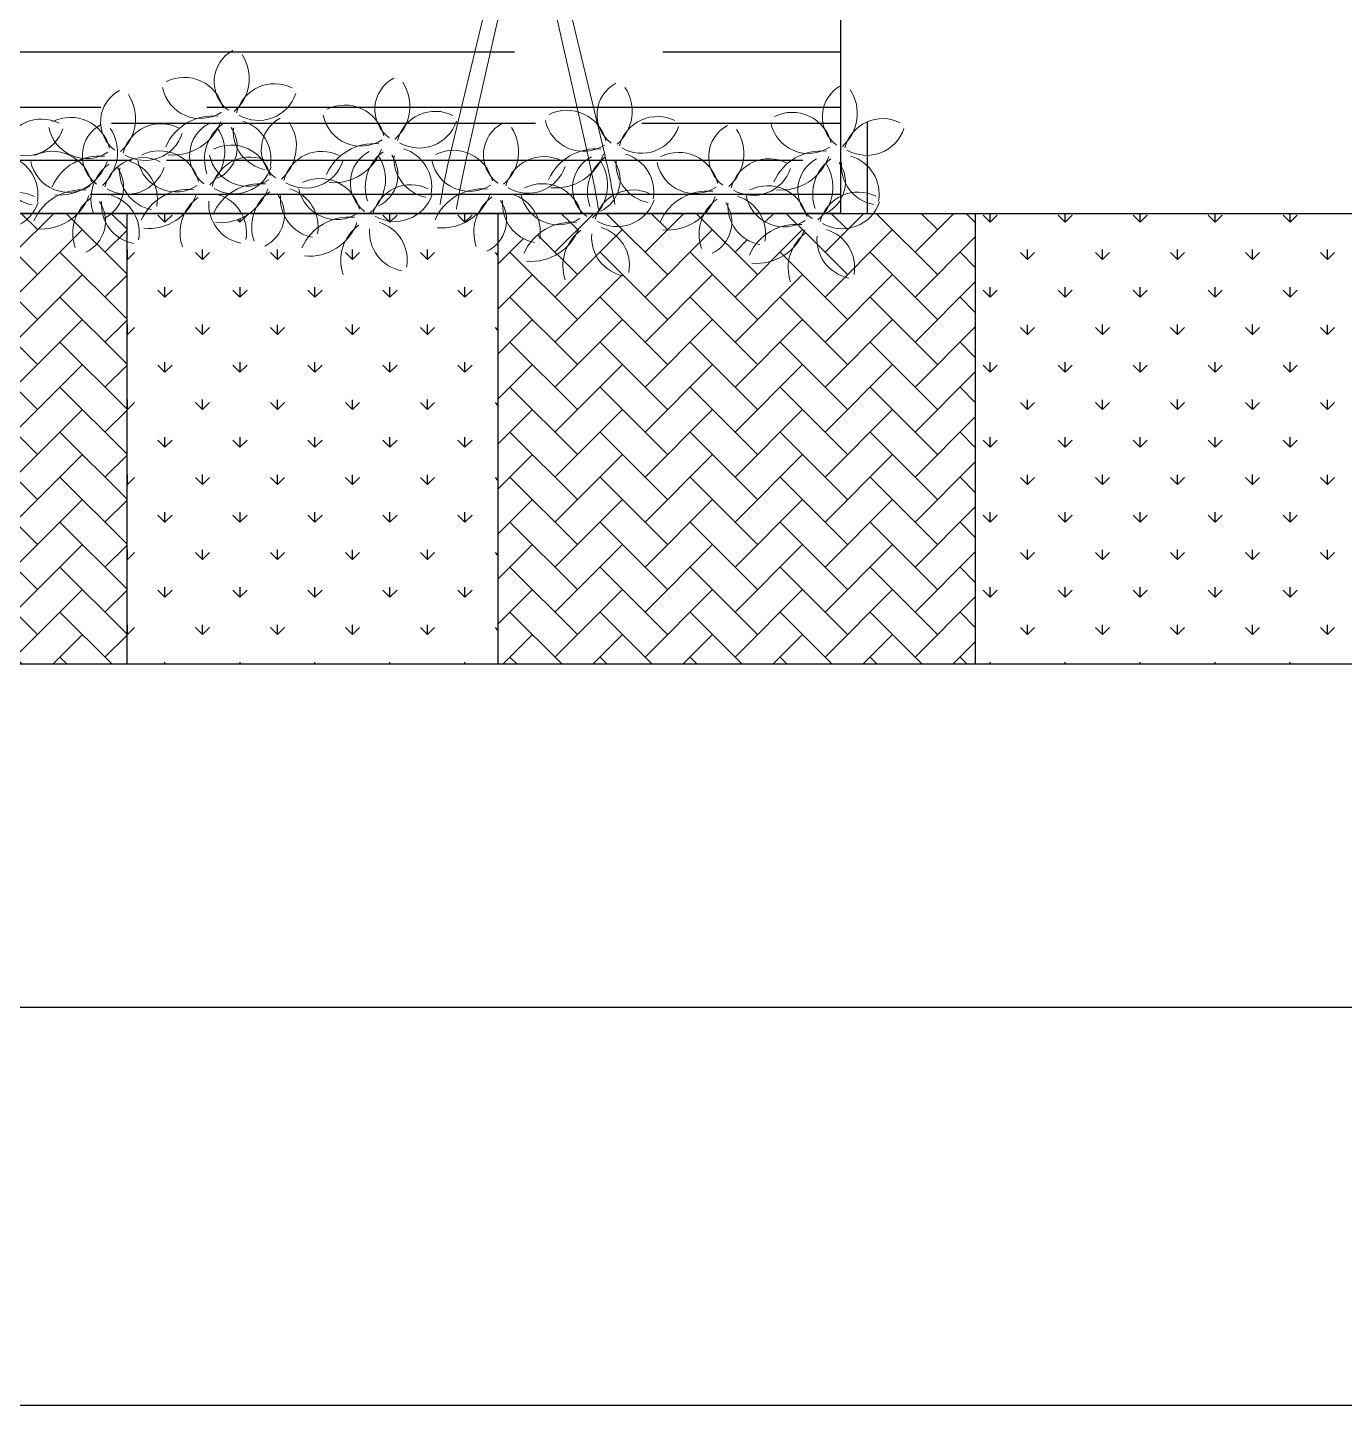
# Model space of a CAD drawing. Extents: x -165 to 197, y 154 to 653.
# Drawn here: x 23.25 to 25.733, y 449.394 to 451.992 of the extents above; entities that cross this region are included whole.
import ezdxf

# ---------------------------------------------------------------- set-up
doc = ezdxf.new("R2010")
doc.units = 0
doc.header["$MEASUREMENT"] = 0
doc.linetypes.add('0', pattern=[0])
doc.layers.get('0').update_dxf_attribs({"linetype": 'CONTINUOUS'})
for name, color, linetype, lineweight in [('AIT-PAREDE', 4, 'CONTINUOUS', 30), ('construir', 1, 'CONTINUOUS', 25), ('FININHA', 251, 'CONTINUOUS', 25), ('LAYOUT FIXO', 251, 'CONTINUOUS', 25), ('VEGETAÇÃO', 82, 'CONTINUOUS', 0)]:
    doc.layers.add(name, color=color, linetype=linetype, lineweight=lineweight)
for name, color, linetype in [('AIT-VEGETAÇÃO 25', 92, 'CONTINUOUS'), ('MARGEM', 4, 'CONTINUOUS'), ('REVESTIMENTO', 9, 'CONTINUOUS')]:
    doc.layers.add(name, color=color, linetype=linetype)
pattern_1 = [(45, (98.745036, -3.75195), (0, 0.084852814), [0.18, -0.06]), (135, (98.78746, -3.70952), (0, 0.084852814), [0.18, -0.06])]
pattern_2 = [(90, (98.745036, -3.75195), (-0.070710678, 0.070710678), [0.01875, -0.122671356]), (45, (98.74504, -3.75195), (-0.070710678, 0.070710678), [0.01875, -0.08125]), (135, (98.74504, -3.75195), (-0.070710678, -0.070710678), [0.01875, -0.08125])]

# ---------------------------------------------------------------- blocks, each defined once
blk = doc.blocks.new('net')
at = {"layer": 'VEGETAÇÃO'}
for centre, radius, start, end in [((0.9788, 0.0896), 0.074, 63.5516, 165.3011), ((0.9788, 0.0896), 0.074, 63.5516, 165.3011), ((0.9485, 0.1683), 0.074, 239.7915, 341.541), ((0.9485, 0.1683), 0.074, 239.7915, 341.541), ((1.1226, 0.0943), 0.0669, 117.9475, 233.2379), ((1.1226, 0.0943), 0.0669, 117.9475, 233.2379), ((1.0396, 0.1006), 0.0822, 311.0012, 33.3079), ((1.0396, 0.1006), 0.0822, 311.0012, 33.3079), ((0.9753, 0.0747), 0.0745, 175.4765, 259.0255), ((0.9753, 0.0747), 0.0745, 175.4765, 259.0255), ((0.8975, 0.0214), 0.0745, 349.8061, 73.3551), ((0.8975, 0.0214), 0.0745, 349.8061, 73.3551), ((1.0298, 0.0982), 0.0729, 191.5587, 303.1535), ((1.0298, 0.0982), 0.0729, 191.5587, 303.1535), ((0.999, 0.0269), 0.0758, 13.7664, 116.361), ((0.999, 0.0269), 0.0758, 13.7664, 116.361), ((1.1697, 0.0169), 0.074, 63.5516, 165.3011), ((1.1395, 0.0957), 0.074, 239.7915, 341.541), ((1.0536, -0.0674), 0.0974, 84.221, 156.3168), ((1.0536, -0.0674), 0.0974, 84.221, 156.3168), ((0.9326, -0.0489), 0.074, 63.5516, 165.3011), ((0.9326, -0.0489), 0.074, 63.5516, 165.3011), ((0.9023, 0.0299), 0.074, 239.7915, 341.541), ((0.9023, 0.0299), 0.074, 239.7915, 341.541), ((0.9778, 0.0522), 0.096, 264.8657, 340.2159), ((0.9778, 0.0522), 0.096, 264.8657, 340.2159), ((1.1193, -0.0516), 0.0817, 125.679, 199.2328), ((1.1193, -0.0516), 0.0817, 125.679, 199.2328), ((1.0342, -0.0289), 0.0651, 295.6565, 34.6238), ((1.0342, -0.0289), 0.0651, 295.6565, 34.6238), ((1.1662, 0.002), 0.0745, 175.4765, 259.0255), ((1.1662, 0.002), 0.0745, 175.4765, 259.0255), ((1.0884, -0.0513), 0.0745, 349.8061, 73.3551)]:
    blk.add_arc(centre, radius, start, end, dxfattribs=at)
blk = doc.blocks.new('PALMEIRA')
at = {"layer": 'VEGETAÇÃO', "linetype": '0'}
for points in [[(0.3726, 2.1844), (0.3726, 2.1844)], [(0.094, 2.1667), (0.094, 2.1667)], [(0.2832, 2.1826), (0.2832, 2.1826)], [(0.0397, 2.1453), (0.0397, 2.1453)], [(0.2098, 2.1301), (0.2098, 2.1301)], [(0.3111, 2.1349), (0.3111, 2.1349)], [(0.3675, 2.1309), (0.3675, 2.1309)], [(0.4947, 2.1349), (0.4947, 2.1349)], [(-0.0061, 2.103), (-0.0061, 2.103)], [(-0.0006, 2.103), (-0.0006, 2.103)], [(0.0594, 2.1094), (0.0594, 2.1094)], [(0.0885, 2.119), (0.0885, 2.119)], [(0.1359, 2.1019), (0.1359, 2.1019)], [(0.2247, 2.1132), (0.2247, 2.1132)], [(0.3615, 2.1014), (0.3615, 2.1014)], [(0.4112, 2.0951), (0.4112, 2.0951)], [(0.4335, 2.119), (0.4335, 2.119)], [(0.4502, 2.0951), (0.4502, 2.0951), (0.4836, 2.0394), (0.5114, 1.9838)], [(0.5003, 2.103), (0.5003, 2.103)], [(0.6155, 2.1187), (0.6155, 2.1187)], [(-0.0173, 2.0633), (-0.0173, 2.0633)], [(0.0106, 2.0633), (0.0106, 2.0633)], [(0.0161, 2.0633), (0.0161, 2.0633)], [(0.0384, 2.0871), (0.0384, 2.0871)], [(0.1295, 2.0878), (0.1295, 2.0878)], [(0.2516, 2.0898), (0.2516, 2.0898)], [(0.3734, 2.0811), (0.3734, 2.0811)], [(0.4224, 2.0871), (0.4224, 2.0871), (0.4724, 2.0315), (0.4891, 1.9917)], [(0.5982, 2.0852), (0.5982, 2.0852)], [(0.7229, 2.0633), (0.7229, 2.0633)], [(0.1423, 2.0596), (0.1423, 2.0596)], [(0.1552, 2.0553), (0.1552, 2.0553)], [(0.6895, 2.0394), (0.6895, 2.0394)], [(-0.048, 2.0195), (-0.048, 2.0195)], [(-0.0101, 2.0183), (-0.0101, 2.0183)], [(0.1186, 2.0055), (0.1186, 2.0055)], [(0.2384, 2.021), (0.2384, 2.021)], [(0.2384, 2.021), (0.2384, 2.021)], [(0.2387, 2.0235), (0.2387, 2.0235)], [(0.2387, 2.0156), (0.2387, 2.0156)], [(0.2443, 2.0156), (0.2443, 2.0156)], [(0.2443, 2.0156), (0.2443, 2.0156)], [(0.2443, 2.0076), (0.2443, 2.0076)], [(0.2498, 2.0235), (0.2498, 2.0235)], [(0.2498, 2.0156), (0.2498, 2.0156)], [(0.2498, 2.0156), (0.2498, 2.0156)], [(0.2498, 2.0156), (0.2498, 2.0156)], [(0.2554, 2.0076), (0.2554, 2.0076)], [(0.261, 2.0156), (0.261, 2.0156)], [(0.261, 2.0076), (0.261, 2.0076)], [(0.2665, 2.0156), (0.2665, 2.0156)], [(0.2665, 2.0076), (0.2665, 2.0076)], [(0.2721, 2.0076), (0.2721, 2.0076)], [(0.452, 2.0095), (0.452, 2.0095)], [(-0.2348, 1.9978), (-0.2348, 1.9978)], [(0.1368, 1.9896), (0.1368, 1.9896)], [(0.4317, 1.9817), (0.4317, 1.9817)], [(-0.2079, 1.9676), (-0.2079, 1.9676)], [(-0.0618, 1.9679), (-0.0618, 1.9679)], [(-0.0239, 1.948), (-0.0239, 1.948)], [(-0.0228, 1.9679), (-0.0228, 1.9679)], [(0.0106, 1.9519), (0.0106, 1.9519)], [(0.2611, 1.941), (0.2611, 1.941)], [(0.2846, 1.9433), (0.2846, 1.9433)], [(-0.0605, 1.9314), (-0.0605, 1.9314)], [(-0.0228, 1.9281), (-0.0228, 1.9281)], [(0.0384, 1.9281), (0.0384, 1.9281)], [(0.1803, 1.9382), (0.1803, 1.9382)], [(0.2055, 1.9342), (0.2055, 1.9342)], [(-0.0507, 1.8963), (-0.0507, 1.8963)], [(0.4025, 1.8882), (0.4025, 1.8882)], [(0.4194, 1.9054), (0.4194, 1.9054)], [(0.5226, 1.9042), (0.5226, 1.9042), (0.5782, 1.7134)], [(0.5392, 1.8963), (0.5392, 1.8963), (0.5782, 1.7134)], [(0.5782, 1.8804), (0.5782, 1.8804)], [(0.6116, 1.9042), (0.6116, 1.9042)], [(0.7809, 1.8864), (0.7809, 1.8864)], [(0.8112, 1.8884), (0.8112, 1.8884)], [(-0.0117, 1.8645), (-0.0117, 1.8645)], [(0.133, 1.8565), (0.133, 1.8565)], [(0.2788, 1.8597), (0.2788, 1.8597)], [(0.3191, 1.8597), (0.3191, 1.8597)], [(-0.0339, 1.8327), (-0.0339, 1.8327)], [(0.1775, 1.8486), (0.1775, 1.8486)], [(-0.0075, 1.8035), (-0.0075, 1.8035)], [(-0.0281, 1.7826), (-0.0281, 1.7826)], [(-0.0061, 1.7372), (-0.0061, 1.7372)], [(0.0106, 1.7452), (0.0106, 1.7452)], [(0.4947, 1.7372), (0.4947, 1.7372)], [(0.5226, 1.7531), (0.5226, 1.7531)], [(0.692, 1.7338), (0.692, 1.7338)], [(-0.1172, 1.7054), (-0.1172, 1.7054)], [(-0.0782, 1.6983), (-0.0782, 1.6983)], [(0.0884, 1.7065), (0.0884, 1.7065), (0.0196, 1.4114), (-0.0033, 1.1819)], [(0.0187, 1.71), (0.0187, 1.71)], [(0.0255, 1.7163), (0.0255, 1.7163)], [(0.6646, 1.7245), (0.6646, 1.7245)], [(0.0273, 1.2037), (0.0273, 1.2037), (0.0426, 1.4114), (0.0961, 1.6956)], [(0.044, 1.6895), (0.044, 1.6895)], [(0.0495, 1.6895), (0.0495, 1.6895)], [(0.7284, 1.6895), (0.7284, 1.6895)], [(0.7284, 1.6816), (0.7284, 1.6816)], [(0.1034, 1.6092), (0.1034, 1.6092)], [(0.1579, 1.6146), (0.1579, 1.6146)], [(0.3009, 1.6177), (0.3009, 1.6177)], [(0.3481, 1.6136), (0.3481, 1.6136)], [(0.5374, 1.5931), (0.5374, 1.5931)], [(0.5595, 1.5999), (0.5595, 1.5999)], [(0.6728, 1.5464), (0.6728, 1.5464)], [(0.6728, 1.5464), (0.6728, 1.5464)], [(0.0053, 0.8526), (0.0053, 0.8526)], [(-0.0303, 0.8371), (-0.0303, 0.8371)], [(-0.0339, 0.701), (-0.0339, 0.701), (-0.011, 0.1436)], [(0.0349, 0.1436), (0.0349, 0.1436), (0.0043, 0.7119)]]:
    blk.add_lwpolyline(points, dxfattribs=at)
for centre, radius, start, end in [((0.33, 2.0838), 0.1092, 67.033, 115.325), ((0.3302, 2.0839), 0.1091, 18.7568, 67.1147), ((0.1155, 2.0324), 0.136, 99.0878, 123.8741), ((0.1154, 2.0328), 0.1356, 45.8873, 99.0708), ((0.3299, 2.0838), 0.1092, 115.2857, 164.393), ((0.1152, 2.033), 0.1353, 123.9213, 148.8185), ((0.1153, 2.0328), 0.1356, 352.7044, 45.8599), ((0.3331, 2.0442), 0.0933, 103.6437, 150.7512), ((0.3331, 2.0445), 0.093, 68.3008, 103.6924), ((0.5075, 1.8019), 0.3332, 92.1966, 115.993), ((0.333, 2.0441), 0.0934, 33.087, 68.328), ((0.5085, 1.7773), 0.3578, 72.5883, 92.2052), ((0.0219, 1.7412), 0.363, 94.4231, 135.0068), ((0.0218, 1.7413), 0.3629, 72.7436, 94.4198), ((0.0931, 2.0565), 0.0627, 122.4839, 150.7463), ((0.0929, 2.0566), 0.0626, 94.0827, 122.3893), ((0.0929, 2.0567), 0.0624, 46.3862, 94.0212), ((0.0929, 2.0567), 0.0624, 358.7341, 46.3771), ((0.33, 2.0837), 0.1093, 164.3676, 213.4149), ((0.515, 1.7863), 0.3505, 115.9749, 139.146), ((0.4889, 1.7914), 0.3119, 87.9098, 111.7322), ((0.4878, 1.7574), 0.3459, 71.3929, 87.9368), ((0.5106, 1.7841), 0.3507, 52.7599, 72.5966), ((0.0646, 1.6428), 0.4239, 97.3269, 129.9977), ((0.0912, 1.9545), 0.1536, 134.9081, 154.9565), ((0.1625, 1.9477), 0.1865, 141.7095, 157.7561), ((0.0647, 1.6427), 0.4241, 79.4539, 97.3344), ((0.0221, 1.7419), 0.3622, 51.0423, 72.7618), ((0.3329, 2.0442), 0.0931, 150.7337, 197.9311), ((0.4991, 1.7659), 0.3393, 111.742, 134.5749), ((0.4824, 1.7402), 0.3639, 55.3123, 71.4444), ((0.5876, 1.8852), 0.2237, 0.8265, 52.7747), ((0.065, 1.6439), 0.4228, 61.528, 79.4598), ((0.5673, 1.8627), 0.2149, 6.3433, 55.3565), ((0.0908, 1.9548), 0.1531, 155.0043, 175.1135), ((0.1628, 1.9478), 0.1867, 157.8153, 173.8379), ((0.2054, 1.6942), 0.3231, 105.5916, 127.0982), ((0.2052, 1.6949), 0.3224, 84.0395, 105.5911), ((0.2709, 1.6649), 0.3513, 93.4338, 112.4446), ((0.5249, 1.6844), 0.428, 130.9618, 143.6257), ((0.8621, 1.6713), 0.7073, 150.8679, 158.1726), ((-0.2697, 1.6664), 0.6196, 26.5413, 34.9082), ((-1.0206, 1.6209), 1.3211, 14.0202, 17.6274), ((0.2882, 1.6178), 0.3912, 68.4882, 94.8106), ((0.3457, 1.6748), 0.3512, 72.3764, 103.9577), ((0.0818, 1.5658), 0.4789, 45.1673, 67.3094), ((-0.0842, 1.4875), 0.6304, 39.4603, 55.5879), ((0.3458, 1.6747), 0.3512, 40.8142, 72.3967), ((0.022, 1.7411), 0.3631, 135.0203, 175.5905), ((0.2707, 1.666), 0.3502, 112.4798, 131.5475), ((0.2885, 1.6182), 0.3907, 42.1431, 68.4973), ((0.0646, 1.6429), 0.4238, 130.0054, 162.688), ((0.2053, 1.6947), 0.3227, 127.12, 178.0872), ((0.0914, 1.9549), 0.1537, 175.1666, 188.7922), ((0.1624, 1.9479), 0.1863, 173.8435, 179.9674), ((0.1631, 1.9481), 0.187, 180.0372, 186.1419), ((-1.0119, 1.6221), 1.3124, 10.4305, 14.0631), ((-0.2742, 1.6639), 0.6248, 18.2593, 26.5595), ((0.2708, 1.6657), 0.3505, 131.5361, 174.6657), ((0.0929, 1.9555), 0.1553, 188.937, 202.4261), ((0.5271, 1.6832), 0.4305, 143.6708, 156.26), ((0.8552, 1.6742), 0.6998, 158.1901, 165.5736), ((-0.084, 1.4875), 0.6303, 23.3404, 39.468), ((0.0824, 1.5661), 0.4783, 23.0204, 45.1899), ((0.2881, 1.6177), 0.3913, 15.8245, 42.1557), ((0.3458, 1.6746), 0.3512, 9.7028, 40.8222), ((0.5221, 1.8842), 0.2892, 315.5306, 0.8374), ((0.5016, 1.8553), 0.2809, 323.8321, 6.3556), ((0.251, 1.8519), 0.263, 177.2565, 190.5916), ((0.5252, 1.6842), 0.4283, 156.2816, 190.082), ((-1.0317, 1.6177), 1.3326, 359.9974, 10.4601), ((-0.2716, 1.6652), 0.6218, 355.2366, 18.2209), ((0.1179, 1.825), 0.1521, 177.1223, 196.2018), ((0.8574, 1.6737), 0.702, 165.5773, 184.8287), ((0.2527, 1.8521), 0.2647, 190.5756, 203.8307), ((0.1179, 1.8253), 0.1521, 196.2904, 215.3699), ((0.1187, 1.8261), 0.1532, 215.4482, 229.2894), ((0.26, 1.8564), 0.2731, 204.0232, 210.8483), ((-0.0842, 1.4873), 0.6305, 9.6574, 23.3495), ((0.0824, 1.5658), 0.4784, 4.0864, 23.0489), ((0.3457, 1.6746), 0.3513, 338.5921, 9.7069), ((0.2052, 1.6946), 0.3226, 178.0841, 229.0673), ((0.271, 1.6658), 0.3507, 174.6808, 217.7898), ((0.1182, 1.8263), 0.1531, 229.467, 243.3285), ((0.2528, 1.8528), 0.2651, 210.9734, 218.008), ((0.2887, 1.6179), 0.3907, 349.4549, 15.8274), ((0.5254, 1.6844), 0.4286, 190.1013, 223.8845), ((0.8574, 1.6738), 0.7021, 184.8332, 204.0809), ((-1.0309, 1.6176), 1.3318, 349.5366, 0.0039), ((-0.2716, 1.6653), 0.6219, 332.2498, 355.2316), ((-0.0848, 1.4872), 0.6312, 355.9814, 9.657), ((0.0824, 1.5656), 0.4783, 345.1532, 4.1186), ((-38.6881, 3.4513), 38.7806, 356.15785, 356.67756), ((-10.6842, 1.8433), 10.7014, 354.60483, 356.45643), ((1.4981, 0.7721), 1.4949, 176.9129, 182.3096), ((1.3779, 0.7316), 1.4121, 175.7133, 181.2417), ((2.7744, 0.2842), 2.7889, 182.8914, 185.8494), ((3.2158, 0.3382), 3.1869, 183.5025, 186.0926)]:
    blk.add_arc(centre, radius, start, end, dxfattribs=at)

msp = doc.modelspace()

# ---------------------------------------------------------------- hatches: boundary and pattern name
at = {"layer": 'AIT-VEGETAÇÃO 25'}
h = msp.add_hatch(dxfattribs=at)
h.set_pattern_fill('GRASS', color=256, scale=0.1, style=0)
h.set_pattern_definition(pattern_2)
h.paths.add_polyline_path([(24.1368, 451.6413), (23.872, 451.6413, -0.163291), (23.827, 451.6299, 0.148776), (23.7803, 451.5978, -0.229308), (23.7321, 451.6413), (23.6683, 451.6413, -0.190378), (23.5997, 451.6244, -0.060673), (23.5935, 451.6413), (23.4368, 451.6413), (23.4368, 450.7913), (24.1368, 450.7913)])
h.paths.add_polyline_path([(23.8655, 451.6117, -0.073606), (23.8489, 451.5891, -0.086694)], flags=16)
h = msp.add_hatch(dxfattribs=at)
h.set_pattern_fill('GRASS', color=256, scale=0.1, style=0)
h.set_pattern_definition(pattern_2)
h.paths.add_polyline_path([(25.0368, 451.6413), (25.0368, 450.7913), (26.3368, 450.7913), (26.3368, 451.6413)])
h.paths.add_polyline_path([(27.5368, 451.6413), (27.5368, 450.7913), (29.3067, 450.7913), (28.4567, 451.6413), (28.2812, 451.6413)])
at = {"layer": 'FININHA'}
h = msp.add_hatch(dxfattribs=at)
h.set_pattern_fill('AR-RROOF', color=256, scale=0.2, style=0)
h.set_pattern_definition([(0, (18.54746, 451.64126), (0.44, 0.2), [3, -0.4, 1, -0.2]), (0, (18.81346, 451.74126), (-0.2, 0.266), [0.6, -0.066, 1.2, -0.15]), (0, (18.64746, 451.81126), (1.04, 0.134), [1.6, -0.28, 0.8, -0.2])])
h.paths.add_polyline_path([(24.7828, 457.3613), (18.5475, 457.3613), (18.5475, 451.6413), (24.7828, 451.6413)])
at = {"layer": 'REVESTIMENTO'}
h = msp.add_hatch(dxfattribs=at)
h.set_pattern_fill('AR-HBONE', color=256, scale=0.015, style=0)
h.set_pattern_definition(pattern_1)
h.paths.add_polyline_path([(22.5368, 451.6413), (21.6368, 451.6413), (21.6368, 450.7913), (22.5368, 450.7913)])
h.paths.add_polyline_path([(22.2907, 451.5797, 0.337918), (22.2602, 451.6647, 0.421674), (22.3548, 451.6206, 0.344654), (22.2587, 451.5486, 0.330378), (22.3619, 451.598, 0.237917)], flags=17)
h.paths.add_polyline_path([(22.5368, 451.6413), (22.5368, 450.7913), (23.4368, 450.7913), (23.4368, 451.6413)])
h.paths.add_polyline_path([(22.634, 451.6666, 0.421674), (22.7286, 451.6225, 0.344654), (22.6326, 451.5504, 0.330378), (22.7358, 451.5998, 0.237917), (22.6645, 451.5815, 0.337918)], flags=17)
h = msp.add_hatch(dxfattribs=at)
h.set_pattern_fill('AR-HBONE', color=256, scale=0.015, style=0)
h.set_pattern_definition(pattern_1)
h.paths.add_polyline_path([(25.0368, 451.6413), (24.7513, 451.6413, -0.012214), (24.7488, 451.6381, -0.011741), (24.7503, 451.6413), (24.6303, 451.6413, -0.051931), (24.637, 451.6273, 0.123582), (24.6706, 451.6161, -0.081689), (24.7019, 451.6206, -0.109813), (24.6706, 451.6161, 0.148776), (24.6239, 451.584, -0.280731), (24.5716, 451.6413), (24.5274, 451.6413, -0.010829), (24.5245, 451.6382, -0.010422), (24.5261, 451.6413), (24.2078, 451.6413, -0.036581), (24.2122, 451.6313, 0.123582), (24.2459, 451.6201, -0.081689), (24.2772, 451.6246, -0.109813), (24.2459, 451.6201, 0.148776), (24.1991, 451.588, -0.211858), (24.1529, 451.6269, -0.174891), (24.1368, 451.5858), (24.1368, 450.7913), (25.0368, 450.7913)])
h.paths.add_polyline_path([(24.7091, 451.598, -0.073606), (24.6925, 451.5753, -0.086694)], flags=16)
h.paths.add_polyline_path([(24.2844, 451.6019, -0.073606), (24.2677, 451.5793, -0.086694)], flags=16)

# ---------------------------------------------------------------- linework, layer by layer
msp.add_lwpolyline([(10.1947, 493.9439), (73.1947, 493.9439), (73.1947, 449.3939), (10.1947, 449.3939)], close=True)
at = {"layer": 'AIT-PAREDE'}
for p, q in [((24.7828, 457.3613), (24.7828, 451.6413)), ((24.8328, 451.8138), (24.8328, 451.6413))]:
    msp.add_line(p, q, dxfattribs=at)
at = {"layer": 'AIT-VEGETAÇÃO 25'}
for p, q in [((16.209, 451.6413), (27.4368, 451.6413)), ((16.209, 451.6413), (27.4368, 451.6413)), ((29.3067, 450.7913), (15.359, 450.7913))]:
    msp.add_line(p, q, dxfattribs=at)
at = {"layer": 'LAYOUT FIXO'}
for p, q in [((23.4368, 451.6413), (23.4368, 450.7913)), ((24.1368, 451.6413), (24.1368, 450.7913)), ((25.0368, 451.6413), (25.0368, 450.7913))]:
    msp.add_line(p, q, dxfattribs=at)
at = {"layer": 'MARGEM'}
msp.add_lwpolyline([(12.0697, 493.1939), (72.4447, 493.1939), (72.4447, 450.1439), (12.0697, 450.1439)], close=True, dxfattribs=at)
at = {"layer": 'VEGETAÇÃO'}
for centre, radius, start, end in [((23.6685, 451.8893), 0.0669, 117.9475, 233.2379), ((23.6685, 451.8893), 0.0669, 117.9475, 233.2379), ((23.5856, 451.8955), 0.0822, 311.0012, 33.3079), ((23.5856, 451.8955), 0.0822, 311.0012, 33.3079), ((23.5449, 451.8219), 0.0758, 13.7664, 116.361), ((23.5449, 451.8219), 0.0758, 13.7664, 116.361), ((23.7156, 451.8118), 0.074, 63.5516, 165.3011), ((23.7156, 451.8118), 0.074, 63.5516, 165.3011), ((23.9716, 451.8372), 0.0669, 117.9475, 233.2379), ((23.9716, 451.8372), 0.0669, 117.9475, 233.2379), ((23.8886, 451.8434), 0.0822, 311.0012, 33.3079), ((23.8886, 451.8434), 0.0822, 311.0012, 33.3079), ((24.3904, 451.8274), 0.0669, 117.9475, 233.2379), ((24.3904, 451.8274), 0.0669, 117.9475, 233.2379), ((23.4544, 451.8138), 0.0669, 117.9475, 233.2379), ((23.4544, 451.8138), 0.0669, 117.9475, 233.2379), ((23.3714, 451.82), 0.0822, 311.0012, 33.3079), ((23.3714, 451.82), 0.0822, 311.0012, 33.3079), ((23.5757, 451.8931), 0.0729, 191.5587, 303.1535), ((23.5757, 451.8931), 0.0729, 191.5587, 303.1535), ((23.6854, 451.8906), 0.074, 239.7915, 341.541), ((23.6854, 451.8906), 0.074, 239.7915, 341.541), ((24.3075, 451.8336), 0.0822, 311.0012, 33.3079), ((24.3075, 451.8336), 0.0822, 311.0012, 33.3079), ((24.8152, 451.8234), 0.0669, 117.9475, 233.2379), ((24.8152, 451.8234), 0.0669, 117.9475, 233.2379), ((24.7322, 451.8296), 0.0822, 311.0012, 33.3079), ((24.7322, 451.8296), 0.0822, 311.0012, 33.3079), ((23.848, 451.7697), 0.0758, 13.7664, 116.361), ((23.848, 451.7697), 0.0758, 13.7664, 116.361), ((24.0187, 451.7597), 0.074, 63.5516, 165.3011), ((24.0187, 451.7597), 0.074, 63.5516, 165.3011), ((24.2668, 451.7599), 0.0758, 13.7664, 116.361), ((24.2668, 451.7599), 0.0758, 13.7664, 116.361), ((24.6916, 451.756), 0.0758, 13.7664, 116.361), ((24.6916, 451.756), 0.0758, 13.7664, 116.361), ((23.3308, 451.7464), 0.0758, 13.7664, 116.361), ((23.3308, 451.7464), 0.0758, 13.7664, 116.361), ((23.5015, 451.7363), 0.074, 63.5516, 165.3011), ((23.5015, 451.7363), 0.074, 63.5516, 165.3011), ((23.5995, 451.7276), 0.0974, 84.221, 156.3168), ((23.5995, 451.7276), 0.0974, 84.221, 156.3168), ((23.5237, 451.8472), 0.096, 264.8657, 340.2159), ((23.5237, 451.8472), 0.096, 264.8657, 340.2159), ((23.6223, 451.7509), 0.0669, 117.9475, 233.2379), ((23.6223, 451.7509), 0.0669, 117.9475, 233.2379), ((23.6652, 451.7434), 0.0817, 125.679, 199.2328), ((23.6652, 451.7434), 0.0817, 125.679, 199.2328), ((23.6343, 451.7437), 0.0745, 349.8061, 73.3551), ((23.6343, 451.7437), 0.0745, 349.8061, 73.3551), ((23.7574, 451.7617), 0.0669, 117.9475, 233.2379), ((23.7574, 451.7617), 0.0669, 117.9475, 233.2379), ((23.6745, 451.7679), 0.0822, 311.0012, 33.3079), ((23.6745, 451.7679), 0.0822, 311.0012, 33.3079), ((23.8787, 451.841), 0.0729, 191.5587, 303.1535), ((23.8787, 451.841), 0.0729, 191.5587, 303.1535), ((23.9885, 451.8385), 0.074, 239.7915, 341.541), ((23.9885, 451.8385), 0.074, 239.7915, 341.541), ((24.1763, 451.7519), 0.0669, 117.9475, 233.2379), ((24.1763, 451.7519), 0.0669, 117.9475, 233.2379), ((24.2976, 451.8312), 0.0729, 191.5587, 303.1535), ((24.2976, 451.8312), 0.0729, 191.5587, 303.1535), ((24.4375, 451.7499), 0.074, 63.5516, 165.3011), ((24.4375, 451.7499), 0.074, 63.5516, 165.3011), ((24.601, 451.7479), 0.0669, 117.9475, 233.2379), ((24.601, 451.7479), 0.0669, 117.9475, 233.2379), ((24.7224, 451.8272), 0.0729, 191.5587, 303.1535), ((24.7224, 451.8272), 0.0729, 191.5587, 303.1535), ((24.8623, 451.7459), 0.074, 63.5516, 165.3011), ((24.8623, 451.7459), 0.074, 63.5516, 165.3011), ((23.3615, 451.8176), 0.0729, 191.5587, 303.1535), ((23.3615, 451.8176), 0.0729, 191.5587, 303.1535), ((23.4712, 451.8151), 0.074, 239.7915, 341.541), ((23.4712, 451.8151), 0.074, 239.7915, 341.541), ((23.5394, 451.7571), 0.0822, 311.0012, 33.3079), ((23.5394, 451.7571), 0.0822, 311.0012, 33.3079), ((23.5801, 451.7661), 0.0651, 295.6565, 34.6238), ((23.5801, 451.7661), 0.0651, 295.6565, 34.6238), ((23.7121, 451.797), 0.0745, 175.4765, 259.0255), ((23.7121, 451.797), 0.0745, 175.4765, 259.0255), ((24.0933, 451.7581), 0.0822, 311.0012, 33.3079), ((24.0933, 451.7581), 0.0822, 311.0012, 33.3079), ((24.4073, 451.8287), 0.074, 239.7915, 341.541), ((24.4073, 451.8287), 0.074, 239.7915, 341.541), ((24.5181, 451.7541), 0.0822, 311.0012, 33.3079), ((24.5181, 451.7541), 0.0822, 311.0012, 33.3079), ((24.8321, 451.8247), 0.074, 239.7915, 341.541), ((24.8321, 451.8247), 0.074, 239.7915, 341.541), ((23.4987, 451.6834), 0.0758, 13.7664, 116.361), ((23.4987, 451.6834), 0.0758, 13.7664, 116.361), ((23.6338, 451.6942), 0.0758, 13.7664, 116.361), ((23.6338, 451.6942), 0.0758, 13.7664, 116.361), ((23.8046, 451.6842), 0.074, 63.5516, 165.3011), ((23.8046, 451.6842), 0.074, 63.5516, 165.3011), ((23.9026, 451.6754), 0.0974, 84.221, 156.3168), ((23.9026, 451.6754), 0.0974, 84.221, 156.3168), ((23.8268, 451.7951), 0.096, 264.8657, 340.2159), ((23.8268, 451.7951), 0.096, 264.8657, 340.2159), ((23.9254, 451.6987), 0.0669, 117.9475, 233.2379), ((23.9254, 451.6987), 0.0669, 117.9475, 233.2379), ((23.9683, 451.6912), 0.0817, 125.679, 199.2328), ((23.9683, 451.6912), 0.0817, 125.679, 199.2328), ((23.9374, 451.6915), 0.0745, 349.8061, 73.3551), ((23.9374, 451.6915), 0.0745, 349.8061, 73.3551), ((24.0527, 451.6844), 0.0758, 13.7664, 116.361), ((24.0527, 451.6844), 0.0758, 13.7664, 116.361), ((24.3214, 451.6656), 0.0974, 84.221, 156.3168), ((24.3214, 451.6656), 0.0974, 84.221, 156.3168), ((24.4774, 451.6804), 0.0758, 13.7664, 116.361), ((24.4774, 451.6804), 0.0758, 13.7664, 116.361), ((24.7462, 451.6616), 0.0974, 84.221, 156.3168), ((24.7462, 451.6616), 0.0974, 84.221, 156.3168), ((23.3853, 451.652), 0.0974, 84.221, 156.3168), ((23.3853, 451.652), 0.0974, 84.221, 156.3168), ((23.3096, 451.7717), 0.096, 264.8657, 340.2159), ((23.3096, 451.7717), 0.096, 264.8657, 340.2159), ((23.4511, 451.6679), 0.0817, 125.679, 199.2328), ((23.4511, 451.6679), 0.0817, 125.679, 199.2328), ((23.3659, 451.6906), 0.0651, 295.6565, 34.6238), ((23.3659, 451.6906), 0.0651, 295.6565, 34.6238), ((23.4202, 451.6682), 0.0745, 349.8061, 73.3551), ((23.4202, 451.6682), 0.0745, 349.8061, 73.3551), ((23.5295, 451.7547), 0.0729, 191.5587, 303.1535), ((23.5295, 451.7547), 0.0729, 191.5587, 303.1535), ((23.6646, 451.7655), 0.0729, 191.5587, 303.1535), ((23.6646, 451.7655), 0.0729, 191.5587, 303.1535), ((23.6694, 451.6734), 0.074, 63.5516, 165.3011), ((23.6694, 451.6734), 0.074, 63.5516, 165.3011), ((23.6392, 451.7522), 0.074, 239.7915, 341.541), ((23.6392, 451.7522), 0.074, 239.7915, 341.541), ((23.7743, 451.763), 0.074, 239.7915, 341.541), ((23.7743, 451.763), 0.074, 239.7915, 341.541), ((23.8424, 451.7049), 0.0822, 311.0012, 33.3079), ((23.8424, 451.7049), 0.0822, 311.0012, 33.3079), ((23.8832, 451.7139), 0.0651, 295.6565, 34.6238), ((23.8832, 451.7139), 0.0651, 295.6565, 34.6238), ((24.0152, 451.7448), 0.0745, 175.4765, 259.0255), ((24.0152, 451.7448), 0.0745, 175.4765, 259.0255), ((24.0834, 451.7557), 0.0729, 191.5587, 303.1535), ((24.0834, 451.7557), 0.0729, 191.5587, 303.1535), ((24.2234, 451.6744), 0.074, 63.5516, 165.3011), ((24.2234, 451.6744), 0.074, 63.5516, 165.3011), ((24.1932, 451.7532), 0.074, 239.7915, 341.541), ((24.1932, 451.7532), 0.074, 239.7915, 341.541), ((24.2456, 451.7853), 0.096, 264.8657, 340.2159), ((24.2456, 451.7853), 0.096, 264.8657, 340.2159), ((24.3442, 451.6889), 0.0669, 117.9475, 233.2379), ((24.3442, 451.6889), 0.0669, 117.9475, 233.2379), ((24.3871, 451.6814), 0.0817, 125.679, 199.2328), ((24.3871, 451.6814), 0.0817, 125.679, 199.2328), ((24.2613, 451.6951), 0.0822, 311.0012, 33.3079), ((24.2613, 451.6951), 0.0822, 311.0012, 33.3079), ((24.302, 451.7041), 0.0651, 295.6565, 34.6238), ((24.302, 451.7041), 0.0651, 295.6565, 34.6238), ((24.434, 451.735), 0.0745, 175.4765, 259.0255), ((24.434, 451.735), 0.0745, 175.4765, 259.0255), ((24.3562, 451.6817), 0.0745, 349.8061, 73.3551), ((24.3562, 451.6817), 0.0745, 349.8061, 73.3551), ((24.5082, 451.7517), 0.0729, 191.5587, 303.1535), ((24.5082, 451.7517), 0.0729, 191.5587, 303.1535), ((24.6482, 451.6704), 0.074, 63.5516, 165.3011), ((24.6482, 451.6704), 0.074, 63.5516, 165.3011), ((24.6704, 451.7813), 0.096, 264.8657, 340.2159), ((24.6704, 451.7813), 0.096, 264.8657, 340.2159), ((24.769, 451.685), 0.0669, 117.9475, 233.2379), ((24.769, 451.685), 0.0669, 117.9475, 233.2379), ((24.8119, 451.6775), 0.0817, 125.679, 199.2328), ((24.8119, 451.6775), 0.0817, 125.679, 199.2328), ((24.686, 451.6912), 0.0822, 311.0012, 33.3079), ((24.686, 451.6912), 0.0822, 311.0012, 33.3079), ((24.7268, 451.7002), 0.0651, 295.6565, 34.6238), ((24.7268, 451.7002), 0.0651, 295.6565, 34.6238), ((24.8588, 451.7311), 0.0745, 175.4765, 259.0255), ((24.8588, 451.7311), 0.0745, 175.4765, 259.0255), ((24.781, 451.6778), 0.0745, 349.8061, 73.3551), ((24.781, 451.6778), 0.0745, 349.8061, 73.3551), ((23.498, 451.7215), 0.0745, 175.4765, 259.0255), ((23.498, 451.7215), 0.0745, 175.4765, 259.0255), ((23.8018, 451.6313), 0.0758, 13.7664, 116.361), ((23.8018, 451.6313), 0.0758, 13.7664, 116.361), ((24.6179, 451.7492), 0.074, 239.7915, 341.541), ((24.6179, 451.7492), 0.074, 239.7915, 341.541), ((23.5533, 451.5891), 0.0974, 84.221, 156.3168), ((23.5533, 451.5891), 0.0974, 84.221, 156.3168), ((23.4775, 451.7088), 0.096, 264.8657, 340.2159), ((23.4775, 451.7088), 0.096, 264.8657, 340.2159), ((23.6884, 451.5999), 0.0974, 84.221, 156.3168), ((23.6884, 451.5999), 0.0974, 84.221, 156.3168), ((23.6126, 451.7196), 0.096, 264.8657, 340.2159), ((23.6126, 451.7196), 0.096, 264.8657, 340.2159), ((23.5881, 451.6052), 0.0745, 349.8061, 73.3551), ((23.5881, 451.6052), 0.0745, 349.8061, 73.3551), ((23.7541, 451.6157), 0.0817, 125.679, 199.2328), ((23.7541, 451.6157), 0.0817, 125.679, 199.2328), ((23.7233, 451.616), 0.0745, 349.8061, 73.3551), ((23.7233, 451.616), 0.0745, 349.8061, 73.3551), ((23.8326, 451.7025), 0.0729, 191.5587, 303.1535), ((23.8326, 451.7025), 0.0729, 191.5587, 303.1535), ((23.9725, 451.6213), 0.074, 63.5516, 165.3011), ((23.9725, 451.6213), 0.074, 63.5516, 165.3011), ((23.9423, 451.7001), 0.074, 239.7915, 341.541), ((23.9423, 451.7001), 0.074, 239.7915, 341.541), ((24.1073, 451.5901), 0.0974, 84.221, 156.3168), ((24.1073, 451.5901), 0.0974, 84.221, 156.3168), ((24.0315, 451.7098), 0.096, 264.8657, 340.2159), ((24.0315, 451.7098), 0.096, 264.8657, 340.2159), ((24.1421, 451.6062), 0.0745, 349.8061, 73.3551), ((24.1421, 451.6062), 0.0745, 349.8061, 73.3551), ((24.2514, 451.6927), 0.0729, 191.5587, 303.1535), ((24.2514, 451.6927), 0.0729, 191.5587, 303.1535), ((24.2206, 451.6215), 0.0758, 13.7664, 116.361), ((24.2206, 451.6215), 0.0758, 13.7664, 116.361), ((24.3914, 451.6115), 0.074, 63.5516, 165.3011), ((24.3914, 451.6115), 0.074, 63.5516, 165.3011), ((24.532, 451.5861), 0.0974, 84.221, 156.3168), ((24.532, 451.5861), 0.0974, 84.221, 156.3168), ((24.6454, 451.6175), 0.0758, 13.7664, 116.361), ((24.6454, 451.6175), 0.0758, 13.7664, 116.361), ((24.8161, 451.6075), 0.074, 63.5516, 165.3011), ((24.8161, 451.6075), 0.074, 63.5516, 165.3011), ((23.619, 451.6049), 0.0817, 125.679, 199.2328), ((23.619, 451.6049), 0.0817, 125.679, 199.2328), ((23.6659, 451.6585), 0.0745, 175.4765, 259.0255), ((23.6659, 451.6585), 0.0745, 175.4765, 259.0255), ((23.669, 451.6384), 0.0651, 295.6565, 34.6238), ((23.669, 451.6384), 0.0651, 295.6565, 34.6238), ((23.801, 451.6693), 0.0745, 175.4765, 259.0255), ((23.801, 451.6693), 0.0745, 175.4765, 259.0255), ((24.173, 451.6059), 0.0817, 125.679, 199.2328), ((24.173, 451.6059), 0.0817, 125.679, 199.2328), ((24.0879, 451.6286), 0.0651, 295.6565, 34.6238), ((24.0879, 451.6286), 0.0651, 295.6565, 34.6238), ((24.2199, 451.6595), 0.0745, 175.4765, 259.0255), ((24.2199, 451.6595), 0.0745, 175.4765, 259.0255), ((24.3611, 451.6903), 0.074, 239.7915, 341.541), ((24.3611, 451.6903), 0.074, 239.7915, 341.541), ((24.4562, 451.7058), 0.096, 264.8657, 340.2159), ((24.4562, 451.7058), 0.096, 264.8657, 340.2159), ((24.5977, 451.6019), 0.0817, 125.679, 199.2328), ((24.5977, 451.6019), 0.0817, 125.679, 199.2328), ((24.5126, 451.6247), 0.0651, 295.6565, 34.6238), ((24.5126, 451.6247), 0.0651, 295.6565, 34.6238), ((24.6446, 451.6556), 0.0745, 175.4765, 259.0255), ((24.6446, 451.6556), 0.0745, 175.4765, 259.0255), ((24.5669, 451.6023), 0.0745, 349.8061, 73.3551), ((24.5669, 451.6023), 0.0745, 349.8061, 73.3551), ((24.6762, 451.6888), 0.0729, 191.5587, 303.1535), ((24.6762, 451.6888), 0.0729, 191.5587, 303.1535), ((24.7859, 451.6863), 0.074, 239.7915, 341.541), ((24.7859, 451.6863), 0.074, 239.7915, 341.541), ((23.8564, 451.537), 0.0974, 84.221, 156.3168), ((23.8564, 451.537), 0.0974, 84.221, 156.3168), ((23.7806, 451.6566), 0.096, 264.8657, 340.2159), ((23.7806, 451.6566), 0.096, 264.8657, 340.2159), ((23.8912, 451.5531), 0.0745, 349.8061, 73.3551), ((23.8912, 451.5531), 0.0745, 349.8061, 73.3551), ((24.2752, 451.5272), 0.0974, 84.221, 156.3168), ((24.2752, 451.5272), 0.0974, 84.221, 156.3168), ((23.9221, 451.5528), 0.0817, 125.679, 199.2328), ((23.9221, 451.5528), 0.0817, 125.679, 199.2328), ((23.969, 451.6064), 0.0745, 175.4765, 259.0255), ((23.969, 451.6064), 0.0745, 175.4765, 259.0255), ((24.1994, 451.6468), 0.096, 264.8657, 340.2159), ((24.1994, 451.6468), 0.096, 264.8657, 340.2159), ((24.3409, 451.543), 0.0817, 125.679, 199.2328), ((24.3409, 451.543), 0.0817, 125.679, 199.2328), ((24.3878, 451.5966), 0.0745, 175.4765, 259.0255), ((24.3878, 451.5966), 0.0745, 175.4765, 259.0255), ((24.3101, 451.5433), 0.0745, 349.8061, 73.3551), ((24.3101, 451.5433), 0.0745, 349.8061, 73.3551), ((24.7, 451.5232), 0.0974, 84.221, 156.3168), ((24.7, 451.5232), 0.0974, 84.221, 156.3168), ((24.6242, 451.6429), 0.096, 264.8657, 340.2159), ((24.6242, 451.6429), 0.096, 264.8657, 340.2159), ((24.7657, 451.539), 0.0817, 125.679, 199.2328), ((24.7657, 451.539), 0.0817, 125.679, 199.2328), ((24.8126, 451.5926), 0.0745, 175.4765, 259.0255), ((24.8126, 451.5926), 0.0745, 175.4765, 259.0255), ((24.7348, 451.5393), 0.0745, 349.8061, 73.3551), ((24.7348, 451.5393), 0.0745, 349.8061, 73.3551)]:
    msp.add_arc(centre, radius, start, end, dxfattribs=at)

# ---------------------------------------------------------------- block references
at = {"layer": 'construir'}
msp.add_blockref('net', (22.2975, 451.6556), dxfattribs=at)
at = {"layer": 'VEGETAÇÃO', "xscale": 0.8568970084236298, "yscale": 0.8568970084237719, "zscale": 0.8568970084237703}
msp.add_blockref('PALMEIRA', (22.927, 451.7124), dxfattribs=at)
at = {"layer": 'VEGETAÇÃO', "yscale": 0.6855176067390119, "zscale": 0.6855176067390163}
for p, xscale, rotation in [((24.3573, 451.6581), -0.6855176067390361, 15.85949341938517), ((24.0275, 451.6581), 0.685517606739036, 344.1405065806148)]:
    msp.add_blockref('PALMEIRA', p, dxfattribs=dict(at, xscale=xscale, rotation=rotation))

doc.saveas('drawing.dxf')
